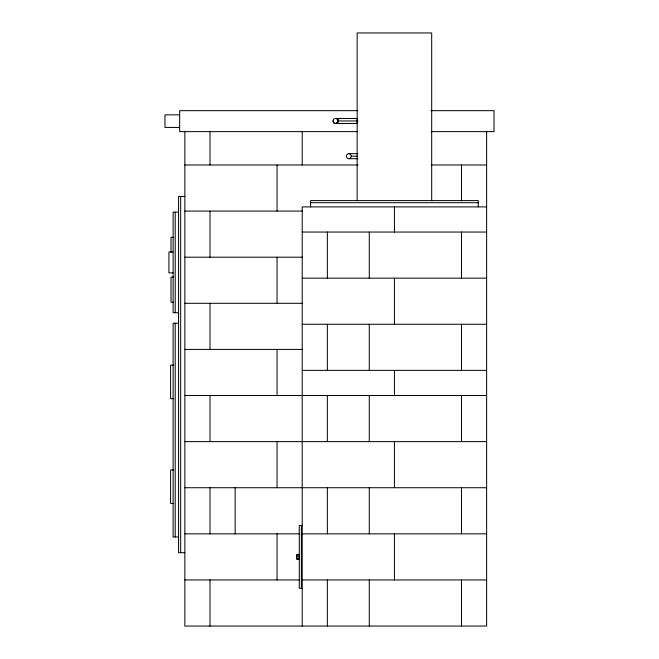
<?xml version="1.0" encoding="UTF-8"?>
<svg xmlns="http://www.w3.org/2000/svg" width="659" height="659" viewBox="0 0 659 659"><rect width="100%" height="100%" fill="white"/><g stroke="black" fill="none" stroke-linecap="round" stroke-linejoin="round"><path stroke-width="0.99" d="M357.054 118.455L335.579 118.455C341.93 119.51 334.113 127.327 333.059 120.976M357.244 123.398L357.244 118.546M357.911 110.671L179.652 110.671L179.652 131.627L357.384 131.627M430.904 110.671L494.019 110.671L494.019 131.627L431.324 131.627M179.652 114.864L164.981 114.864L164.981 127.442L179.652 127.442M338.092 120.976L358.051 120.976M335.579 123.488L357.054 123.488M348.833 153.662L357.994 153.662M351.231 156.183L357.343 156.183M348.833 158.695L357.994 158.695M184.85 164.981L358.01 164.981M431.315 164.981L486.639 164.981M184.85 196.423L178.564 196.423L178.564 552.695L184.85 552.695M310.595 202.708L478.253 202.708M486.639 206.901L302.209 206.901L302.209 626.05M184.85 211.086L302.679 211.086M178.564 212.14L173.111 212.14L173.111 312.737L178.564 312.737M302.209 232.05L486.639 232.05M173.655 237.289L171.019 237.289L171.019 252.372M173.111 252.002L168.926 252.002L168.926 272.875L173.111 272.875M184.85 257.199L302.679 257.199M173.655 277.109L171.019 277.109L171.019 302.259L173.655 302.259M302.209 278.156L486.639 278.156M184.85 303.305L302.679 303.305M178.564 323.215L173.111 323.215L173.111 536.978L178.564 536.978M302.209 324.261L486.639 324.261M184.85 349.41L302.679 349.41M173.762 365.127L170.599 365.127L170.599 398.662L173.762 398.662M302.209 370.366L486.639 370.366M184.85 395.515L486.639 395.515M184.85 441.621L486.639 441.621M173.762 469.916L170.599 469.916L170.599 503.451L173.762 503.451M184.85 487.726L486.639 487.726M302.209 525.454L299.277 525.454L299.277 588.322L302.209 588.322M184.85 533.839L299.82 533.839M302.209 533.839L486.639 533.839M299.277 554.376L296.764 554.376L296.764 559.409L299.277 559.409M296.764 555.109L299.277 555.109M296.764 556.888L299.277 556.888M296.764 558.667L299.277 558.667M184.85 579.945L299.647 579.945M302.209 579.945L486.639 579.945M486.639 131.174L486.639 626.05L184.85 626.05L184.85 131.174M478.253 206.901L478.253 200.608L310.595 200.608L310.595 206.901M461.489 164.981L461.489 200.847M461.489 232.05L461.489 278.156M461.489 324.261L461.489 370.366M461.489 395.515L461.489 441.621M461.489 487.726L461.489 533.839M461.489 579.945L461.489 626.05M431.686 200.608L431.686 32.95L357.162 32.95L357.162 200.608M394.428 206.901L394.428 232.05M394.428 278.156L394.428 324.261M394.428 370.366L394.428 395.515M394.428 441.621L394.428 487.726M394.428 533.839L394.428 579.945M369.279 232.05L369.279 278.156M369.279 324.261L369.279 370.366M369.279 395.515L369.279 441.621M369.279 487.726L369.279 533.839M369.279 579.945L369.279 626.05M338.092 118.455L338.092 123.488M327.358 232.05L327.358 278.156M327.358 324.261L327.358 370.366M327.358 395.515L327.358 441.621M327.358 487.726L327.358 533.839M327.358 579.945L327.358 626.05M302.209 131.174L302.209 164.981M301.377 525.454L301.377 588.322M277.06 164.981L277.06 211.086M277.06 257.199L277.06 303.305M277.06 349.41L277.06 395.515M277.06 441.621L277.06 487.726M277.06 533.839L277.06 579.945M235.148 487.726L235.148 533.839M209.999 131.174L209.999 164.981M209.999 211.086L209.999 257.199M209.999 303.305L209.999 349.41M209.999 395.515L209.999 441.621M209.999 487.726L209.999 533.839M209.999 579.945L209.999 626.05M180.657 196.423L180.657 552.695M175.212 212.14L175.212 312.737M175.212 323.215L175.212 536.978M337.359 122.747A2.512 2.512 0 0 1 333.965 122.895A2.512 2.512 0 0 1 333.52 119.526A2.512 2.512 0 0 1 336.831 118.793M350.53 157.962A2.512 2.397 -90 0 0 349.451 153.753A2.512 2.397 -90 0 0 346.51 156.834A2.512 2.397 -90 0 0 350.53 157.962"/></g></svg>
